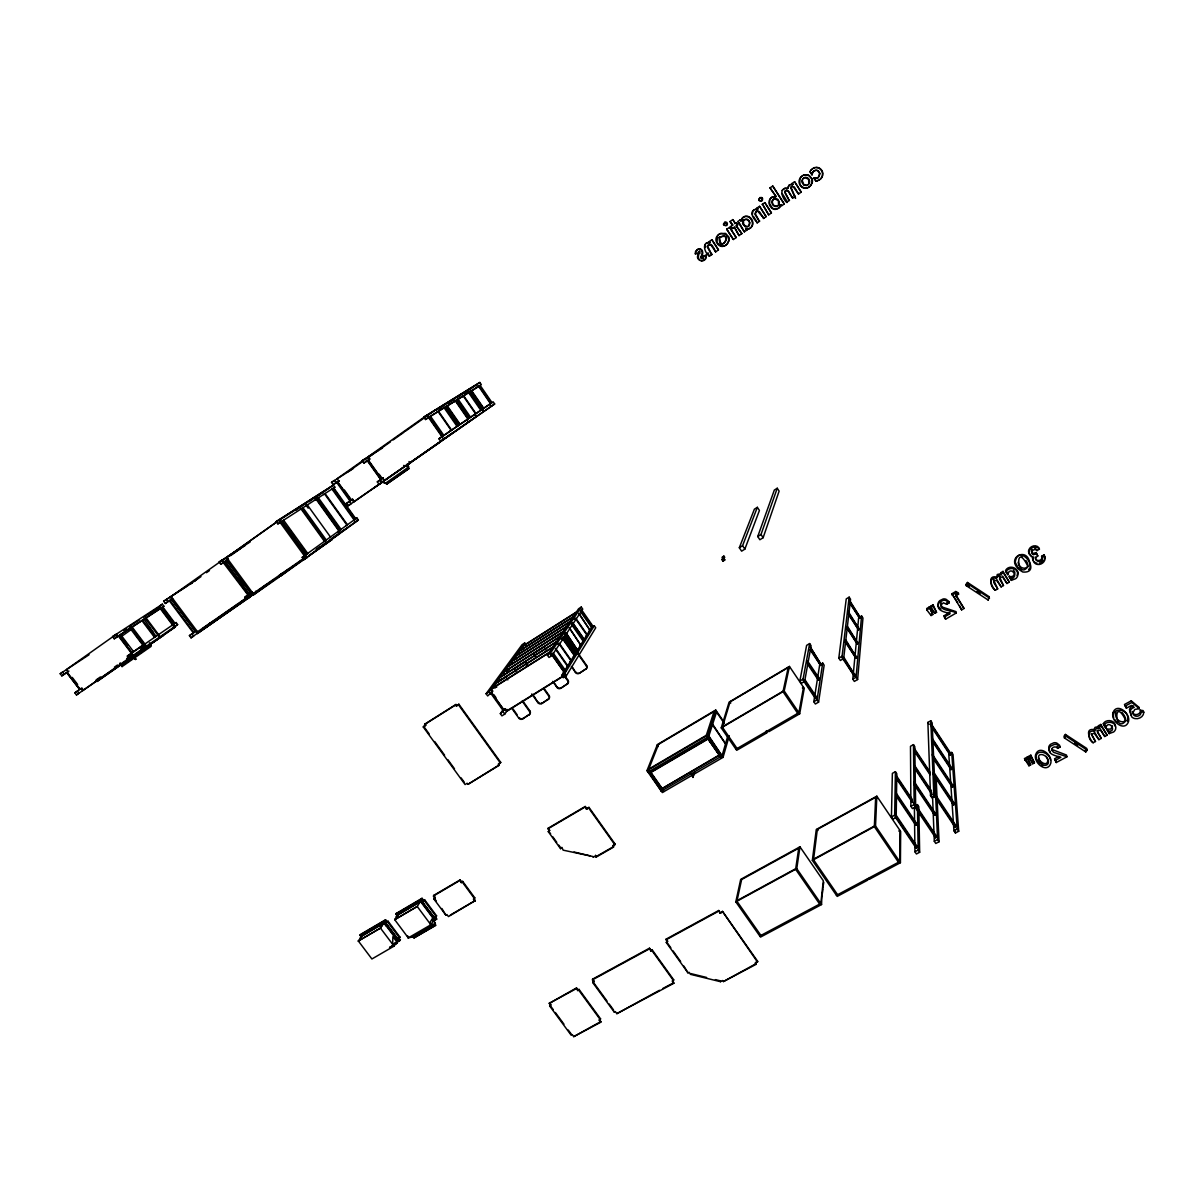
<?xml version="1.0" encoding="UTF-8"?>
<svg xmlns="http://www.w3.org/2000/svg" width="1204" height="1204" viewBox="0 0 1204 1204"><rect width="100%" height="100%" fill="white"/><g stroke="black" fill="none" stroke-linecap="round" stroke-linejoin="round"><path stroke-width="1.5" d="M867.933 878.86L869.574 878.167L869.423 879.236L900.426 862.711L900.667 831.482L876.828 796.175L816.267 829.526L812.354 860.378L837.201 896.408L867.738 880.124L866.624 879.748L867.918 878.965M701.405 260.892L705.514 259.161L706.357 255.188L703.226 256.016L702.955 257.987M896.182 817.396L896.799 773.781L895.4 771.674L892.36 773.359L891.442 816.914L892.947 819.141L896.182 817.396L894.677 815.168L895.4 771.674M759.122 199.533L759.935 197.591M1015.273 561.967C1018.674 541.183 1043.221 573.977 1022.753 572.005C1000.509 558.942 1030.925 542.583 1029.962 567.49M1112.526 725.816L1110.81 729.082L1106.837 729.142L1109.17 733.597L1113.565 732.017A6.186 5.553 -8.3 0 0 1115.596 729.218C1117.583 722.43 1106.973 719.661 1103.872 725.305L1105.648 728.089C1108.914 717.855 1118.29 733.567 1107.394 730.828M1035.922 757.978C1035.861 747.865 1049.993 752.455 1050.52 760.221M697.447 249.484L695.521 251.516L695.34 253.833L697.899 253.547L699.659 251.305L699.69 252.885C691.969 259.929 706.974 265.286 705.77 255.579L706.357 255.188M698.982 251.455L697.899 253.547M900.426 862.711L875.534 825.989L876.828 796.175M875.684 796.807L874.345 826.651L898.455 862.275M1047.796 760.732C1047.194 767.174 1038.932 761.65 1038.601 757.647M389.629 947.503L397.26 943.078L396.643 941.799M397.606 915.13L421.52 901.059L420.723 901.525M397.817 940.143L393.994 946.178M1035.274 557C1034.537 561.5 1041.942 561.786 1041.896 557.437M163.232 635.637L152.788 642.62M857.624 679.523L862.967 618.043L861.582 615.966L858.663 617.697L852.793 679.101L854.343 681.419L857.624 679.523L856.074 677.205L861.582 615.966M841.882 657.399L854.253 675.971L855.066 675.489L843.869 657.309M844.952 641.612L855.924 658.106L856.706 657.655L845.87 640.046M846.578 627.826L857.248 643.914L858.016 643.463L847.466 626.321M848.263 614.251L858.572 629.812L859.31 629.361L848.098 611.271M849.588 602.963L859.656 618.194L860.378 617.757L849.422 600.074M854.253 675.971L843.056 657.775M855.924 658.106L846.081 642.018M857.248 643.914L846.698 626.787M858.572 629.812L849.407 614.823M859.656 618.194L850.701 603.55M135.164 658.182L134.427 657.715L135.224 659.039M759.784 936.035L820.827 903.467L823.31 880.741L799.968 846.833L740.701 879.371L735.794 901.841L760.522 937.088L821.564 904.55L821.835 896.89M1133.16 705.785L1133.792 707.425L1132.031 708.434A5.779 5.177 -9.9 0 0 1130.104 711.278L1131.67 716.786A6.351 5.704 -9.9 0 0 1135.011 718.592C1139.014 719.435 1143.77 716.591 1143.8 712.241L1143.138 710.586L1140.369 710.194C1141.031 715.131 1132.949 716.41 1132.121 711.444M1140.369 710.194L1141.031 711.835C1141.693 716.801 1133.596 718.081 1132.753 713.099L1134.8 709.427L1139.33 708.72L1138.668 707.064L1131.248 700.818L1124.476 704.49L1126.387 708.178L1131.459 705.439L1133.792 707.425M785.429 188.245L787.476 188.486L789.583 184.814M787.476 188.486L788.831 185.491M855.066 675.489L842.093 656.225L849.166 597.154L846.246 598.9L838.812 658.152L840.377 660.484L843.658 658.558L850.551 599.246L849.166 597.154M817.396 828.909L813.528 859.731L837.593 894.722M821.564 904.55L796.777 868.656L799.968 846.833M798.839 847.45L795.618 869.288L819.668 904.099M818.585 702.143L824.153 665.225L822.708 663.073L819.683 664.849L813.814 701.721L815.364 704.009L818.585 702.143L817.049 699.855L822.708 663.073M803.068 680.17L815.424 698.516L816.222 698.049L816.417 696.8L805.115 680.019M807.357 663.78L818.314 680.094L819.096 679.643L819.277 678.469L807.342 660.71M821.369 664.984L809.946 646.548L821.369 664.984L820.616 665.436L809.961 649.513M815.424 698.516L815.62 697.266L804.317 680.486M818.314 680.094L819.277 678.469M820.616 665.436L811.12 649.889M812.459 173.256L811.932 174.806L812.805 172.232M996.46 578.221L997.273 574.504L1001.216 573.646L1000.659 572.773L1003.007 571.403L1009.313 582.134L1006.965 583.504L1002.902 577.408L1000.103 576.882L999.546 579.154L1003.474 585.52L1001.111 586.905L997.062 580.81L994.308 580.268L993.691 582.45L997.695 588.891L995.332 590.261C990.26 587.401 988.288 576.295 996.46 578.221L998.297 575.226L1001.487 574.925L1000.659 572.773M718.758 910.48L666.143 939.12L667.618 941.197L666.309 942.551L688.011 972.892L689.094 972.305L690.569 974.367L720.504 981.696L722.701 980.523L723.438 981.561L756.052 964.359L755.45 962.553L757.692 961.364L722.475 911.383L720.067 913.324L718.758 910.48L720.233 912.602M756.052 964.359L755.314 963.32L757.692 961.364M799.682 713.822L804.242 688.387L789.448 666.429L729.082 702.143L721.241 727.878L736.682 750.318L767.114 732.694C764.856 732.408 769.416 729.669 768.784 731.716L799.682 713.822L784.195 690.961L789.448 666.429M804.633 681.419L811.105 645.735L809.645 643.568L806.62 645.359L799.862 680.997L801.412 683.315L804.633 681.419L803.083 679.116L809.645 643.568M790.592 187.463C796.431 200.948 797.846 203.13 790.938 187.267L792.503 186.184L790.938 187.267M1044.47 559.002L1044.575 556.368M1094.466 731.31L1093.939 729.624L1095.053 727.336L1098.966 726.569L1099.493 728.254L1096.347 728.495L1094.466 731.31C1086.58 729.263 1087.964 739.873 1093.127 742.748L1095.489 741.483L1091.125 733.597M723.438 981.561L756.187 963.591M435.788 925.018L413.92 938.051L413.514 936.712M720.504 981.696L720.669 980.914L715.387 979.62M788.304 667.106L783.006 691.653L797.71 713.37M741.799 878.769L736.923 901.239L760.913 935.433M1007.673 572.156L1007.688 574.654C1010.683 563.908 1020.661 580.102 1009.509 577.499L1009.208 576.204C1012.985 578.387 1017.26 572.908 1013.347 570.214M784.722 191.556L789.207 200.511L785.159 193.182L784.722 191.556L785.7 190.683M757.557 962.146L722.475 911.383M769.762 199.999L769.567 203.657L772.321 207.961A6.396 6.11 -72.5 0 0 773.344 208.593M690.569 974.367L690.765 973.584L706.597 977.467M688.011 972.892L683.872 966.044M766.226 732.679L766.391 730.632M1105.648 728.089L1105.392 725.259M649.483 948.195L592.579 979.168L594.054 981.2L592.714 982.554L614.326 1012.203L615.379 1011.646L616.854 1013.663L673.894 983.262L672.419 981.215L673.713 979.845L652.056 949.67L650.732 951.009L649.483 948.195L650.973 950.257M673.894 983.262L672.63 980.432L673.713 979.845M672.419 981.215L672.63 980.432M1127.561 721.166L1127.712 716.696M714.062 711.504L706.101 735.975L721.497 758.264L723.047 757.376L729.263 735.734M666.309 942.551L667.618 941.197M661.297 791.103L722.024 755.886L708.81 735.945M722.024 755.886L727.758 736.096M667.407 941.949L666.143 939.12M730.196 701.481L722.4 727.201L737.074 748.527M650.732 951.009L652.056 949.67M799.923 178.869L799.817 184.001M708.087 739L719.525 754.833L661.839 788.74L650.581 772.682L708.087 739L719.375 755.344L661.839 788.74M649.483 771.252L663.81 791.69L662.32 792.563L646.954 770.665L707.636 735.072L715.733 710.029L724.161 722.295M694.272 772.787L692.902 777.408L691.367 773.66M692.902 777.408L694.588 772.231M616.854 1013.663L659.446 990.29M1115.837 712.015C1113.188 724.341 1133.145 725.5 1122.098 712.542M709.803 244.171L707.651 246.233L711.699 254.646L707.064 246.609L708.118 245.014L710.811 244.292M614.326 1012.203L614.597 1011.405M756.262 211.302L755.39 213.966L759.363 221.355L754.938 214.237L755.826 211.573L757.376 210.805L759.438 211.738L763.787 218.27L757.376 210.805M698.215 256.934L698.666 255.579M600.736 1022.241L599.276 1020.239L600.585 1018.885L579.019 989.372L577.965 989.944L576.49 987.927L549.235 1003.368L550.71 1005.385L549.641 1005.957L571.193 1035.229L572.276 1034.657L573.736 1036.644L600.736 1022.241L599.547 1019.442L600.585 1018.885M599.276 1020.239L599.547 1019.442M763.14 537.706L779.123 491.112L777.242 488.237L774.322 490.088L757.737 536.548L759.874 539.753L763.14 537.706L761.003 534.501L777.242 488.237M743.44 220.633L743.711 224.892L747.383 226.758M778.597 204.921L778.326 200.617L774.608 198.75M592.714 982.554L594.054 981.2M573.736 1036.644L601.007 1021.443M593.768 981.967L592.579 979.168M576.49 987.927L577.679 990.726L579.019 989.372M744.855 549.129L759.423 510.451L757.346 507.32L754.381 509.187L739.316 547.73L741.619 551.161L744.855 549.129L742.567 545.698L757.346 507.32M384.136 923.032L384.949 922.535L361.486 936.411M819.171 176.552L819.683 173.617L817.998 170.953M409.134 468.491L386.559 484.204L408.939 468.597M802.692 179.11L801.879 182.165L803.625 184.919L806.334 185.551L808.034 184.709M808.847 183.791L808.636 179.336L804.859 177.53M779.981 206.892C780.087 202.227 783.021 207.404 780.809 204.815M781.17 204.56L778.521 208.397M648.459 769.792L658.573 744.328M648.324 771.418L661.372 791.058L658.558 785.986M761.997 200.421L761.997 198.299L760.145 197.531M646.954 770.665L657.384 744.554L715.733 710.029M549.641 1005.957L551.026 1004.603L549.551 1002.586M596.07 857.128L595.589 855.397L596.07 857.128L613.483 847.149L612.716 846.081L615.169 844.17L588.952 807.357L586.468 809.269L585.234 806.469L586.769 808.636M612.716 846.081L615.169 844.17M613.483 847.149L612.986 845.419M386.529 484.128L385.942 482.939M724.688 560.041L723.002 560.838L722.355 559.89L722.325 557.091L723.92 556.097L723.965 558.882L722.234 559.785L723.077 561.049L724.688 560.041L723.83 558.776L724.537 557.091M723.92 556.097L722.4 557.302M722.234 559.785L724.657 557.196M703.798 256.979L702.474 258.454M585.234 806.469L548.136 828.247L549.671 830.369L548.271 831.648L560.507 848.654L561.892 847.36L563.111 850.144L593.437 856.631M586.468 809.269L588.952 807.357M699.674 253.758L699.69 252.885M751.597 226.638C754.276 222.334 750.273 215.667 745.125 216.524A5.644 5.433 -76.9 0 0 742.221 218.135L740.836 221.13L740.069 219.941L741.318 220.844L742.702 217.849A5.629 5.418 -76.8 0 1 745.607 216.238C751.371 215.215 755.57 223.869 750.875 227.571M136.127 659.22L134.968 657.745M134.487 657.67L135.48 659.596L135.42 658.483M548.271 831.648L549.671 830.369M705.378 244.337L704.957 247.648M549.34 831.031L548.136 828.247M782.51 190.172C778.461 196.448 795.046 212.581 782.133 193.513M752.876 210.986L752.425 214.372M941.197 602.722L940.655 603.746C939.782 611.677 952.093 609.811 956.202 613.017L956.066 611.632L942.627 607.192L940.58 604.875M940.76 605.1L943.409 602.813L946.69 604.318L949.068 602.933L948.948 601.579L946.133 599.321A4.726 4.44 -7.1 0 0 943.063 599.005L939.918 600.555A5.764 5.418 -7 0 0 938.112 603.264L938.202 606.334L940.911 609.239M727.667 243.343L728.586 240.981A6.216 6.005 -81 0 0 728.209 237.218L725.877 234.238L721.136 233.365M717.599 235.909L716.982 242.019M811.029 185.13L812.023 182.692A6.441 6.14 -69.1 0 0 811.692 178.809L809.329 175.769L805.717 174.73M800.54 177.71C796.431 181.954 801.322 190.187 807.026 187.929M1031.994 549.506L1031.407 551.432L1033.077 554.592L1036.584 553.99L1036.223 552.756L1032.716 553.358M460.124 879.898L433.681 895.415L435.201 897.462L433.726 898.771L445.871 915.16L446.925 914.543L448.445 916.59L475.324 900.532L473.804 898.47L474.827 897.883L462.667 881.358L461.252 882.652L460.124 879.898L461.644 881.96M474.933 901.239L473.413 899.177L474.827 897.883M696.649 250.221L695.34 253.833M445.871 915.16L441.868 908.493M461.252 882.652L462.667 881.358M571.328 666.459L575.602 672.554A2.649 2.468 30.8 0 0 579.229 673.367L585.972 668.882A2.664 2.483 30.5 0 0 586.589 665.406L563.111 631.844L506.974 667.317L508.494 669.454M585.671 669.379A2.664 2.483 30.5 0 0 586.303 665.902L586.589 665.406M434.629 920.307L420.407 901.299L417.246 906.537M434.87 919.916L420.181 900.171L435.667 919.45L420.753 900.156M436.45 918.998L433.229 920.864M433.425 921.06L436.646 919.194L435.562 916.47L436.601 915.868L424.576 899.689L423.116 900.998L422.032 898.274L423.537 900.306M436.646 919.194L435.562 916.47M579.229 673.367L585.972 668.882M408.231 937.916L430.866 924.792L434.433 919.119L421.325 901.239M435.141 917.177L436.601 915.868M435.697 917.99L432.477 919.856M432.672 918.05L429.798 922.806L430.761 924.807L435.366 923.859L432.672 918.05L435.291 923.904L412.987 936.923L408.261 937.856L394.701 919.66L398.057 914.423M575.602 672.554L572.698 667.483M552.696 681.374L557.016 687.484A2.664 2.468 31.4 0 0 560.673 688.327L567.43 683.812A2.679 2.483 31.1 0 0 568.047 680.335L564.811 675.73M567.114 684.323A2.679 2.483 31.1 0 0 567.746 680.847L568.047 680.335M433.726 898.771L435.201 897.462M408.246 937.811L407.449 935.794L408.337 937.735M434.779 898.154L433.681 895.415M560.673 688.327L567.43 683.812M566.256 675.895L595.724 627.796L594.279 625.734L591.555 627.45L561.696 675.489L563.291 677.747L566.256 675.895L564.676 673.653L594.279 625.734M557.016 687.484L555.179 683.917M398.027 941.558L383.85 922.761L380.389 928.088L358.25 941.061M398.253 941.197L383.64 921.647L384.377 921.331L398.976 940.775M384.422 921.18L399.066 940.7M531.777 693.925L538.022 702.73A2.694 2.468 31.9 0 0 541.695 703.572L548.482 699.042A2.694 2.483 31.7 0 0 549.099 695.551L543.892 688.191M565.007 672.013L565.729 670.839L553.103 652.884L552.35 654.013L565.007 672.013L563.261 672.991M573.766 656.075L576.325 653.727L564.119 636.284L562.704 637.789L574.925 655.262M572.893 623.055L571.524 624.5L583.428 641.551L584.136 641.115L584.768 640.077L572.893 623.055L572.201 623.491L584.075 640.513M592.579 627.48L593.181 626.501L581.637 609.886L580.313 611.286L591.886 627.901L592.579 627.48L581.005 610.849M399.833 940.264L393.527 943.891M423.116 900.998L424.576 899.689M393.708 944.117L400.029 940.444L398.976 937.735L399.999 937.148L388.004 921.165L386.529 922.46L385.491 919.766L386.996 921.767M548.151 699.569A2.694 2.483 31.7 0 0 548.768 696.078L549.099 695.551M400.029 940.444L398.976 937.735M422.514 900.261L396.778 915.371L396.026 914.363L421.791 899.207M398.524 938.458L399.999 937.148M565.729 670.839L564.27 672.464L551.613 654.479M566.723 667.407L568.137 666.218L555.661 648.429M570.124 661.929L571.524 660.755L559.168 643.147M573.465 656.571L576.325 653.727M577.8 650.642L566 632.868L577.8 650.642L576.731 651.304M580.99 645.479L569.311 627.886L580.99 645.479L579.937 646.142M583.428 641.551L584.407 639.971L572.562 622.995M586.152 636.118L587.477 635.02L575.753 618.194L574.413 619.292M590.216 630.61L578.883 613.483L590.216 630.61L589.177 631.257M591.886 627.901L592.503 626.923L580.945 610.323M541.695 703.572L548.482 699.042M538.022 702.73L534.019 696.062M455.955 704.46L425.012 723.98L425.795 725.079L423.251 726.96L465.075 784.541L467.182 783.247L467.965 784.331L499.028 765.398L498.622 763.712L500.759 762.418L458.874 704.22L456.331 706.101L455.955 704.46L456.752 705.559M499.028 765.398L498.245 764.314L500.759 762.418M511.444 707.832L518.804 718.156A2.709 2.468 32.4 0 0 522.491 718.999L529.308 714.454A2.709 2.483 32.2 0 0 529.91 710.962L522.551 700.608M528.962 715.01A2.709 2.483 32.2 0 0 529.564 711.504L529.91 710.962M397.817 915.401L396.387 916.68L397.817 915.401L396.312 913.4L422.032 898.274M398.088 914.844L396.567 914.257L397.576 913.445M396.793 913.911L397.32 915.266M522.491 718.999L529.308 714.454M397.38 916.109L396.312 913.4M386.529 922.46L388.004 921.165M386.379 926.207L383.88 922.881L380.464 928.103L358.34 940.986L371.901 958.986L394.054 946.133L380.419 928.043M385.927 921.737L360.688 936.546M518.804 718.156L519.165 717.599A2.709 2.468 32.4 0 0 522.837 718.457M385.19 920.729L359.936 935.553M812.534 172.383L813.317 171.465M467.965 784.331L499.404 764.796M551.959 655.578L582.736 609.119L581.291 607.042L578.567 608.788L547.399 655.187L548.994 657.444L551.959 655.578L550.363 653.321L581.291 607.042M358.401 941.046L361.907 935.659M360.297 937.871L361.742 936.592L360.764 937.163M361.922 936.08L361.155 936.531L360.658 935.147M361.26 937.299L360.237 934.605L385.491 919.766M360.432 935.493L361.441 934.695M503.483 709.051L500.337 713.656L501.917 715.868L504.792 714.077L507.907 709.457M811.932 174.806L809.901 171.585L811.24 169.884M549.039 652.794L490.841 689.41L492.421 691.623L490.495 692.887L503.106 710.526L503.934 709.291M552.425 638.602L562.795 632.311M500.337 713.656L505.379 708.689L506.944 710.887L563.577 675.685M535.449 656.917L533.297 653.862L544.328 646.623M414.01 937.856L435.682 925.455M516.155 671.892L514.078 668.957L525.155 661.703L527.232 664.638M526.178 645.028L524.733 642.981L522.084 644.667L486.085 693.745L487.68 695.957L492.812 691.081L491.232 688.884L549.385 652.282M494.874 688.191L497.026 685.211M506.749 671.817L508.901 668.837M486.085 693.745L488.974 691.939L524.733 642.981M989.282 596.778L988.123 600.028L966.27 585.686L966.105 584.376L967.519 582.465L989.282 596.778L988.123 600.028M966.27 585.686L967.519 582.465M456.331 706.101L458.874 704.22M770.259 198.946L770.966 198.028M1085.782 751.943L1087.212 750.137L1086.715 748.406L1065.405 734.44L1063.975 736.231L1064.411 737.932L1085.782 751.943L1085.286 750.197M423.251 726.96L425.795 725.079M425.343 725.636L425.012 723.98M1064.411 737.932L1065.856 736.141L1065.405 734.44M718.382 234.93C712.226 239.114 718.878 249.77 725.244 245.465M726.87 244.322L729.112 240.634A6.201 5.975 -80.8 0 0 728.736 236.872L725.335 233.35L719.977 233.772M1007.688 574.654L1005.837 571.749C1008.305 567.34 1015.83 567.234 1017.636 572.246M800.224 177.876L801.367 176.702M810.187 186.138L812.294 182.511A6.426 6.11 -69.1 0 0 811.978 178.643L808.531 175.031L804.483 174.896M1028.592 569.597L1029.405 568.649M1103.872 725.305L1103.315 723.619C1106.22 718.577 1115.641 720.097 1115.25 726.418M1043.853 560.206L1041.595 562.208M150.47 644.26L149.462 642.921L151.027 646.443L122.071 666.595L120.295 663.028M773.69 199.112C770.65 201.309 773.043 206.787 776.685 206.275M748.226 226.487C751.281 224.29 748.813 218.857 745.216 219.354M744.448 219.61L742.973 220.934L742.582 223.748L745.562 227.029L748.692 226.171L749.987 222.364M724.718 222.364L724.206 224.952M777.573 205.974L778.973 204.68L779.364 201.866L777.649 199.187L775 198.51C770.078 199.322 771.659 207.118 776.309 206.531L777.95 205.718M761.485 200.948L762.418 200.18C764.028 194.04 754.652 200.21 760.823 201.249L761.906 200.707M818.088 177.65L819.939 173.451L818.253 170.802L816.643 170.336M802.376 179.276L803.79 177.996M754.261 209.616C748.346 212.852 755.164 220.648 757.451 222.695M807.734 184.889C811.496 182.978 809.178 176.642 805.175 177.364L803.489 178.177M782.133 190.382L783.849 188.847M289.141 568.709L278.997 576.069L285.754 571.614M297.96 562.915L280.607 576.084L332.229 539.407L331.446 538.323M810.954 170.035L812.61 168.665M813.046 171.615L815.439 170.17M771.884 197.245C767.776 199.503 768.408 205.688 771.914 208.217A6.411 6.125 -72.6 0 0 775.241 209.436L779.71 207.449M749.942 228.354L751.341 227.255M717.84 235.262L719.39 234.088M801.051 176.868L802.406 175.814M725.861 245.165L727.397 243.96M279.027 576.054L278.335 577.092L305.139 558.189L296.199 564.39M810.473 185.958L807.959 187.704M819.352 179.893L820.707 178.824A6.712 6.366 -68.1 0 0 822.633 175.348C823.897 170.893 819.292 166.032 814.777 167.672M303.859 559.649L358.371 520.038L356.881 517.946L302.204 557.377L303.859 559.649L306.629 557.723L304.973 555.45L302.204 557.377M279.644 575.617L282.564 573.51M277.191 521.618L225.554 558.159L252.9 595.273L273.82 580.087M276.815 577.92L293.023 566.437M298.652 562.328L301.692 560.131M316.697 549.024L319.662 546.872M302.204 559.83L305.229 557.633M222.8 559.89L170.185 597.139L197.366 633.545L255.91 592.398M267.047 584.662L204.168 628.638L203.356 627.555M217.006 619.338L210.835 623.807L210.038 622.739M279.087 575.497L281.947 573.375M262.412 588.064L246.624 599.321L244.984 597.094L252.223 591.947M262.758 587.823L273.925 579.515M278.335 577.092L279.749 575.497M203.446 628.052L223.357 614.792M196.523 630.61L189.404 635.652L191.045 637.849L231.559 608.547M234.058 606.831L238.542 603.58M248.822 596.206L222.906 562.102M251.862 594.039L196.553 632.461M306.568 554.487L282.263 520.971L281.57 521.452L305.876 554.969L307.833 553.569L283.572 520.128M325.2 541.017L301.722 508.494L301.045 508.976L324.523 541.484L326.374 540.16L302.957 507.712M316.577 499.013L339.377 530.738L341.153 529.474L318.398 497.809L317.736 498.26M66.491 672.81L61.825 675.865L60.2 673.743L62.668 672.013L64.294 674.135L68.944 671.079M112.604 636.63L115.148 634.839L116.788 637.006L163.894 606.214L162.359 604.167L112.604 636.63L114.245 638.797L117.39 636.735M116.954 633.816L66.476 669.514L68.086 671.636L67.168 672.283L80.111 689.17L81.044 688.522L82.655 690.629L133.208 655.277M172.608 598.584L165.339 603.475L163.684 601.263L186.575 586.303M219.128 562.012L221.822 560.116L223.477 562.358L220.783 564.255L219.128 562.012L250.281 541.845M334.862 487.184L277.883 523.89L276.228 521.588L333.357 485.077L334.862 487.184L331.792 489.321M331.521 482.413L334.366 480.396L336.036 482.744L333.192 484.745L331.521 482.413L353.434 468.416M367.039 461.057L363.924 463.013L362.253 460.65L378.432 450.356M441.928 436.691L493.188 401.835L494.663 403.987L440.619 441.176L438.948 438.783L457.791 425.93L444.878 407.328L425.494 419.519L423.808 417.111L479.839 382.466L481.329 384.618L428.473 417.412M365.444 458.694L337.15 478.68L338.806 481.013M426.683 415.35L367.807 456.993L369.462 459.341L368.394 460.109L381.698 478.861L382.782 478.108L384.437 480.456M279.749 519.797L278.726 520.534L306.012 503.091M277.688 521.302L227.089 557.121L227.902 558.235M123.741 630.565L126.751 628.443M130.228 625.945L128.978 626.817L139.363 620M348.302 471.682L351.327 469.53M352.32 468.777L363.473 460.936M367.506 458.047L375.603 452.358M380.946 448.52L390.517 441.808M393.046 439.972L404.108 432.176M405.131 431.408L435.818 409.736M191.225 583.519L192.189 582.841L163.684 601.263M194.476 581.186L197.471 579.064M197.998 578.718L200.993 576.596M206.471 572.698L209.466 570.576M230.476 555.721L239.972 549.024M436.54 410.007L444.622 404.333M159.951 605.868L162.359 604.167M61.825 675.865L64.294 674.135M114.245 638.797L116.788 637.006M150.214 613.438L159.861 606.65L159.154 607.117L174.429 627.525M295.868 510.27L314.124 497.493M439.144 408.954L453.095 399.126M175.031 623.311L162.796 606.966L117.872 636.434L116.246 634.282M120.52 634.975L131.296 627.344L144.059 644.26M309.037 501.677L322.567 492.12M448.49 403.099L461.057 394.235M165.339 603.475L167.943 601.624L166.287 599.426M277.883 523.89L280.652 521.934L278.982 519.646M363.924 463.013L370.004 458.965L368.319 456.662M425.494 419.519L429.452 416.9L442.846 436.089M226.051 560.793L226.728 560.327L250.853 593.105M314.966 498.035L333.357 485.077M339.362 480.667L337.707 481.796L350.981 500.367L352.621 499.224L354.277 501.541M366.588 461.373L367.671 460.605L380.976 479.373M427.887 418.044L428.985 417.261L442.365 436.405L438.948 438.783M458.288 396.929L468.747 389.524M437.007 412.37L438.557 411.316L451.62 430.099M464.247 393.407L467.287 391.27M467.664 391.029L476.754 384.603M479.839 382.466L423.808 417.111M158.973 609.329L160.177 608.471M163.894 606.214L160.779 608.321L173.03 624.68L176.115 622.543L177.635 624.575L175.227 626.261M445.781 406.922L478.635 386.514M120.55 637.112L131.055 629.692M315.147 499.991L317.224 498.561L340.04 530.287M323.575 494.588L325.065 493.565L347.414 524.703L345.954 525.742M462.201 396.718L463.645 395.74L475.971 413.559M470.267 391.706L471.291 390.984L483.391 408.502M479.493 385.897L480.17 385.415L492.03 402.648M770.003 187.869L776.038 196.493L770.003 187.869L772.757 186.018L784.21 204.003L781.501 205.899M732.438 225.283L730.015 221.521L732.83 219.61L735.253 223.372L732.83 219.61M706.131 243.343L709.623 242.666L709.021 241.718L711.88 239.762L718.457 249.92L715.612 251.892L711.263 245.45L709.216 244.532M726.764 229.272L729.594 227.33L736.186 237.549L733.371 239.506L726.764 229.272L733.371 239.506M730.647 226.548L732.574 228.444L730.647 226.548L732.95 224.982L730.015 221.521M734.741 223.673L736.231 222.68L737.661 224.892L736.171 225.885L741.845 233.591L736.171 225.885M739.166 222.74L744.343 231.845L737.736 221.566L740.55 219.655M756.759 208.232L757.813 208.924L756.759 208.232L759.543 206.32L766.135 216.63L763.366 218.556M762.057 204.499L764.826 202.618L771.418 212.942L768.679 214.839L762.493 204.259M791.886 183.565L792.849 184.347L791.886 183.565L794.595 181.714L801.202 192.143L798.523 194.01L793.12 186.545M732.062 228.76L734.365 227.195L739.045 235.548L734.365 227.195M132.801 652.147L143.321 644.787M74.859 692.827L77.327 691.111L78.937 693.218L76.484 694.949L74.859 692.827L81.887 687.966L83.392 690.118M177.635 624.575L128.978 658.242L127.338 656.09L129.881 654.314L131.507 656.466M156.023 636.374L144.059 619.217M346.541 503.422L349.401 501.421L351.056 503.754L348.212 505.74L346.541 503.422L352.621 499.224M438.948 442.891L378.989 484.234L377.319 481.886L381.397 479.072L368.063 460.274L367.34 460.786L380.675 479.568M450.1 431.167L451.184 430.4L438.106 411.602M458.017 425.795L459.687 424.621L446.865 406.154M491.217 403.205L490.54 403.671L478.665 386.424M100.444 676.919L97.389 679.056L98.442 680.441L144.676 648.128L143.622 646.714M114.395 667.166L117.465 665.014M119.813 663.374L121.484 664.337M126.661 658.588L132.786 654.299M140.718 648.745L145.112 645.675L146.181 647.075L144.931 647.948L130.047 628.232M95.944 680.079L96.997 681.464L98.201 680.606L97.148 679.222M452.162 433.214L353.735 501.902L352.095 499.585M128.963 659.295L132.56 656.782M141.274 650.702L175.137 627.028L160.96 608.11M373.932 487.981L476.468 416.494M407.644 464.684L491.563 406.109M491.969 405.868L494.663 403.987M710.194 242.305C701.029 241.838 704.566 252.81 709.397 256.241L712.256 254.255M739.045 235.548L741.845 233.591M744.343 231.845L747.142 229.889L745.983 229.136L747.142 229.889M757.015 222.996L759.784 221.054M786.829 202.167L789.553 200.285M787.597 190.428L786.302 190.488L788.199 191.376L792.638 198.118L795.347 196.222M385.641 483.06L380.63 481.525L385.611 483.18L408.623 467.017M151.117 645.359L121.544 665.902L122.071 666.595M356.881 517.946L354.172 520.053L332.018 489.11M189.404 635.652L192.008 633.846L193.648 636.028L191.045 637.849M244.984 597.094L247.678 595.227L249.318 597.455M307.833 553.569L307.14 554.051L300.518 544.93M333.824 537.044L358.371 520.038M320.339 546.661L323.349 544.584M323.861 544.208L326.871 542.116M329.881 540.024L347.956 527.502M204.529 627.314L207.615 625.177M209.601 623.777L215.772 619.503M218.391 617.697L228.083 610.97M232.252 608.08L235.337 605.943M240.665 602.196L243.72 600.074M244.292 599.667L306.418 556.489L307.246 557.618M315.523 550.273L318.578 548.151M322.627 545.367L339.904 533.357M209.947 623.913L216.133 619.608M216.585 619.112L219.61 617.005M220.633 616.493L254.48 592.835M258.845 590.005L261.975 587.823M263.586 586.529L266.611 584.422M279.674 575.602L280.667 575.467M226.367 612.716L238.768 604.122M241.763 602.045L251.094 595.574M288.734 569.552L293.204 566.452M309.563 555.119L332.229 539.407M76.484 694.949L121.469 663.81M96.997 681.464L175.137 627.028M197.366 633.545L250.116 596.988M252.9 595.273L279.162 577.092M409.781 462.637L408.999 461.523M348.212 505.74L383.369 481.48M407.99 464.503L411.061 462.381M1036.223 552.756L1037.818 555.947C1030.022 560.989 1045.9 565.007 1041.611 556.278L1044.003 554.878C1047.45 559.529 1042.423 565.413 1037.336 564.405A5.343 4.982 -15.7 0 1 1034.447 562.855L1033.137 560.718A4.59 4.274 -15.7 0 1 1033.514 557.166L1031.286 556.564L1029.209 554.051A4.801 4.485 -16.1 0 1 1029.134 551.161C1030.519 547.067 1036.719 545.246 1039.428 549.19L1036.96 550.634C1035.335 548.362 1031.512 550.032 1031.768 552.666L1033.077 554.592M736.186 237.549L729.594 227.33M127.338 656.09L176.115 622.543M715.612 251.892L713.791 247.843M718.457 249.92L711.88 239.762M709.397 256.241L707.967 252.75M784.21 204.003L772.757 186.018M377.319 481.886L383.308 477.747M768.679 214.839L763.426 205.718M771.418 212.942L764.826 202.618M766.135 216.63L759.543 206.32M798.523 194.01L794.414 187.087L792.157 186.379M792.638 198.118L788.545 191.165M467.754 419.188L460.169 424.35L447.301 405.883M470.794 417.126L490.495 403.716M801.202 192.143L794.595 181.714M816.598 178.177C811.872 175.784 815.259 183.038 818.043 180.54M60.2 673.743L89.051 654.765M143.848 617.14L157.95 607.975M1132.482 706.086L1131.399 706.793A5.764 5.162 -10 0 0 1129.472 709.638L1131.038 715.131M189.69 584.286L195.936 580.253M220.783 564.255L228.489 559.273M221.807 560.597L245.3 545.427M276.228 521.588L330.799 486.883M333.192 484.745L339.197 480.727M522.25 646.428L576.4 612.053M576.114 612.475L521.919 646.894L523.364 648.941L522.355 649.573M518.623 651.379L573.239 616.734M572.953 617.185L518.292 651.846L519.752 653.922L518.743 654.57M514.936 656.436L570.034 621.52M569.733 621.971L514.59 656.917L516.064 658.994M698.38 251.847L699.659 251.305M566.753 626.396L511.173 661.583L512.663 663.69M566.452 626.863L510.827 662.065L512.317 664.172M507.336 666.835L563.427 631.378M560.01 636.449L503.438 672.178L504.596 674.827L503.061 672.675L559.694 636.916M424.56 724.552L455.533 705.002M499.449 677.641L556.534 641.612M556.218 642.108L499.073 678.153L500.623 680.32M561.23 639.113L562.298 638.436L574.534 655.894M495.386 683.195L552.997 646.894M494.994 683.721L552.666 647.391M557.768 644.306L558.852 643.628L571.208 661.252M547.399 655.187L550.363 653.321M550.619 655.036L551.733 654.344L564.36 672.314M589.463 630.806L590.487 630.159M586.438 635.667L587.477 635.02M583.368 640.618L584.407 639.971M583.082 641.085L584.768 640.077M580.223 645.675L581.291 645.013M362.253 460.65L373.18 453.833M376.295 451.876L382.541 447.978M739.316 547.73L742.567 545.698M757.737 536.548L761.003 534.501M577.032 650.822L578.101 650.16M723.002 560.838L724.748 559.469M570.44 661.432L571.524 660.755M567.039 666.896L568.137 666.218M563.577 672.479L564.691 671.787M503.106 710.526L505.003 709.246L506.583 711.444L563.261 676.212M561.696 675.489L564.676 673.653M479.252 386.048L490.735 403.506L489.727 404.213L491.202 406.365M737.661 224.892L736.231 222.68M715.041 712.949L716.53 712.076L708.674 736.562L647.993 772.14M359.755 935.312L385.039 920.458M395.875 914.092L421.611 898.967M857.353 642.846L858.121 642.394M648.73 769.115L706.312 735.313L707.35 736.803M433.259 896.107L459.717 880.575M547.805 828.894L584.933 807.116M799.862 680.997L803.083 679.116M838.812 658.152L842.093 656.225M722.55 726.719L783.112 691.186M417.186 906.477L394.701 919.66L417.231 906.477L430.866 924.792M721.241 727.878L784.195 690.961M929.337 606.997L926.734 608.517L926.794 609.886L931.083 615.53L932.814 614.522L929.337 606.997L932.814 614.522M930.451 606.349L933.055 604.814L936.531 612.354L934.801 613.363L930.511 607.704L930.451 606.349L934.801 613.363M951.928 593.753L955.735 591.51L958.399 592.835L958.55 594.159L955.795 595.769L964.013 608.471L961.62 609.871L951.928 593.753L957.647 602.602M926.794 609.886L929.398 608.351M930.511 607.704L933.13 606.169L933.055 604.814M952.048 595.077L955.886 592.835L958.55 594.159M708.238 738.503L650.777 772.17L662.034 788.214M948.948 601.579L946.57 602.963L946.69 604.318M802.361 687.966L803.504 687.288L798.899 712.678L735.9 749.204M856.029 656.978L856.812 656.526M1000.915 574.052L1003.278 572.683L1003.007 571.403M812.324 168.801L813.814 167.958M956.202 613.017L945.591 619.187L944.132 615.711L950.001 612.294M944.237 617.095L950.122 613.679C945.817 612.174 936.757 611.226 938.202 604.619A5.779 5.433 -6.9 0 1 940.008 601.91L943.168 600.344A4.741 4.455 -7 0 1 946.239 600.661L949.068 602.933M815.62 697.266L816.417 696.8M854.358 674.752L855.186 674.285M396.688 941.694L392.865 936.727L392.639 944.433L393.904 946.103M802.105 175.98L803.58 175.152M809.434 186.831L806.74 188.14M397.305 941.573L400.465 939.737M389.584 947.428L397.26 943.078M560.507 848.654L561.576 848.022M813.814 701.721L817.049 699.855M852.793 679.101L856.074 677.205M413.017 936.817L435.366 923.859M450.401 914.98L475.324 900.532M718.848 234.419L720.519 233.441M724.718 245.827L726.388 244.803M593.136 857.308L595.303 856.074M596.356 856.45L613.754 846.487M927.878 722.415L930.797 720.775L932.137 722.806L935.312 796.115L932.016 797.906L930.511 795.648L927.878 722.415L929.217 724.447M783.473 189.058L784.797 188.321M771.493 197.471L776.038 196.493M913.46 744.629L910.48 746.284L910.901 806.334L912.391 808.576L915.657 806.8L914.814 746.691L913.46 744.629L914.152 804.558L915.657 806.8M749.084 228.835L750.408 228.038M951.702 752.425L948.782 754.05L953.944 830.79L955.434 833.017L958.715 831.257L953.026 754.441L951.702 752.425L957.24 829.029L958.715 831.257M950.708 753.373L950.046 754.998L950.708 753.373L931.053 723.619M875.654 797.319L817.32 829.436L818.043 830.489M741.634 879.522L798.734 848.188M951.717 767.866L951.055 769.552L951.717 767.866L932.633 739M737.059 900.622L795.709 868.701L796.446 869.785M813.603 859.159L874.36 826.079M891.442 816.914L894.677 815.168M910.901 806.334L914.152 804.558M930.511 795.648L933.807 793.872L930.797 720.775M549.235 1003.368L576.204 988.695M592.293 979.936L649.257 948.948M665.917 939.872L718.577 911.217M735.794 901.841L796.777 868.656M812.354 860.378L875.534 825.989M915.522 805.792L916.289 805.386L914.227 802.3M952.966 785.429L952.289 787.19L952.966 785.429L932.317 754.291M720.067 913.324L722.31 912.105M915.552 807.162L916.289 805.386M934.605 796.807L933.837 797.214L933.792 795.859M817.215 178.132L818.359 177.485M1024.499 758.595L1027.102 757.181L1030.699 764.856L1028.968 765.789L1024.499 758.595L1027.599 762.674M1028.231 756.579L1030.835 755.164L1034.447 762.839L1032.701 763.772L1028.231 756.579L1031.331 760.657M1024.83 760.341L1027.433 758.926L1027.102 757.181M1028.562 758.324L1031.181 756.91L1030.835 755.164M1125.093 706.131L1131.88 702.444L1139.33 708.72M898.771 831.061L899.93 830.444L899.689 861.612L836.419 895.355M916.56 823.431L915.792 825.297L916.56 823.431L896.393 793.391M935.297 813.302L934.575 815.153L935.297 813.302L914.122 781.592M954.2 803.098L953.508 804.949L954.2 803.098L934.018 772.727M1099.493 728.254L1098.424 725.741L1100.787 724.462L1107.123 735.238L1104.76 736.502L1100.862 730.647L1098.093 730.091L1097.491 732.243L1101.284 738.368L1098.906 739.647L1094.12 733.116L1091.441 734.425L1095.489 741.483M1051.649 749.355L1066.503 755.043L1066.955 756.789L1053.635 752.334L1051.649 750.077C1051.423 746.916 1056.059 745.697 1057.669 748.346L1060.062 747.052L1059.64 745.321L1056.886 743.124A4.696 4.244 -5.2 0 0 1053.846 742.778L1050.671 744.222A5.734 5.177 -5.1 0 0 1048.819 746.781L1048.85 749.701L1050.234 751.687M1098.966 727.427L1101.329 726.147L1100.787 724.462M1137.855 707.516L1138.668 707.064M1058.978 756.383L1054.553 758.761L1056.254 762.538L1066.955 756.789M1054.96 760.522L1060.874 757.331C1056.751 755.811 1047.691 754.953 1049.211 748.497A5.749 5.192 -5.1 0 1 1051.062 745.938L1054.252 744.493A4.711 4.259 -5.2 0 1 1057.293 744.84L1060.062 747.052M916.891 846.081L916.109 848.037L916.891 846.081L895.039 813.603M936.245 835.726L935.493 837.683L936.245 835.726L914.378 803.068M955.765 825.282L955.058 827.238L955.765 825.282L934.936 794.008M936.185 778.822L939.06 841.746L935.794 843.477L934.304 841.265L937.57 839.519L934.831 776.791M953.944 830.79L957.24 829.029M914.935 851.785L918.17 850.054L917.418 804.573L918.818 806.665L919.66 852.266L916.425 853.982L914.935 851.785L914.408 808.05M662.697 988.559L672.464 983.352M809.901 171.585L812.218 174.64M819.608 179.712L815.951 181.172M703.076 258.062L701.435 258.785L700.457 257.415C702.639 254.586 703.542 248.641 698.169 249.243M696.845 249.86C702.323 246.037 704.581 253.608 701.059 257.024L702.534 258.333M813.784 170.953L816.899 170.185M789.237 185.01L792.849 184.347M753.809 209.872L757.813 208.924M743.967 219.896L747.037 219.128L749.324 220.904M785.339 190.894L786.663 190.277M813.543 168.108L815.048 167.522M803.264 175.302L804.784 174.73M777.844 208.743L775.632 209.165A6.396 6.11 -72.5 0 1 774.473 208.999M749.535 228.519L745.983 229.136M772.426 196.944L775.647 196.719M1039.278 563.126L1040.437 562.78M784.436 188.516L787.822 188.275M817.486 177.951L813.934 177.966M1009.208 576.204L1011.044 579.079L1012.805 578.763M1009.509 577.499L1011.345 580.373L1015.755 578.642A6.246 5.824 -13.4 0 0 1017.741 575.662C1020.119 568.258 1009.223 563.803 1005.551 570.47L1005.837 571.749M703.226 256.016L705.77 255.579M1106.837 729.142L1108.598 731.897L1110.359 731.626M722.851 246.022L724.071 245.872M746.45 228.82L748.587 228.805M724.838 222.379C731.641 225.765 718.848 226.909 725.365 222.078C728.119 221.536 728.074 226.262 725.35 225.735M806.635 185.356L803.926 184.724L802.15 180.48M761.259 201.008L759.393 200.21M755.465 209.165L757.361 209.18M805.777 188.095L802.18 187.071L800.419 185.19M816.056 167.506C820.18 167.251 823.416 171.615 822.392 175.513A6.727 6.381 -68.1 0 1 820.451 178.99M790.712 184.362L792.503 184.528M1141.031 711.835L1143.8 712.241M574.007 851.996L589.9 855.788M996.205 576.927C986.904 575.286 991.599 586.845 995.332 590.261M1093.939 729.624C1084.593 727.908 1089.409 739.196 1093.127 742.748M721.602 245.917L717.599 243.163M403.641 465.436L408.653 467.092L407.238 464.217M1034.778 548.287L1035.651 548.648M1021.474 556.699L1022.437 557.121M1041.249 764.991L1042.724 765.669M135.014 658.076L134.652 658.799M1065.856 736.141L1087.212 750.137M1074.63 743.214L1077.685 745.216M967.685 583.759L989.522 598.132M966.105 584.376L969.22 586.423M977.001 591.54L980.101 593.572M822.979 889.575L821.88 896.333M823.792 882.201L822.708 888.823M1020.887 570.019L1018.132 567.641L1015.258 562.403M1030.94 555.315L1028.848 552.817A4.786 4.47 -16.2 0 1 1028.773 549.942C1030.157 545.848 1036.343 544.027 1039.052 547.955L1039.428 549.19M1039.88 764.013L1035.846 757.813M1117.116 722.43L1114.648 719.51M699.9 260.335L698.26 258.047M1100.321 728.947L1104.76 736.502M1002.631 576.114L1006.965 583.504M1094.481 732.077L1098.906 739.647M72.24 677.416L77.628 684.444M996.807 579.5L1001.111 586.905M711.835 245.089L712.994 246.624M120.611 634.553L133.629 651.755M121.062 636.434L127.579 645.028M119.03 635.592L132.064 652.824L130.89 653.621L132.5 655.759M118.82 635.757L131.838 652.959M118.398 636.043L131.432 653.26M132.004 626.893L145.804 645.193M134.818 633.53L142.253 643.387M384.196 921.542L398.81 941.107M145.94 617.772L159.47 635.772M145.202 618.269L158.747 636.269M148.694 626.622L152.878 632.19M155.165 636.946L142.569 620.195L141.952 620.632L154.548 637.383M162.194 607.403L174.429 623.732M161.381 607.9L173.632 624.259M387.553 921.873L399.547 937.871M171.149 596.447L197.531 631.784M171.495 599.366L195.499 631.528M424.154 900.381L436.179 916.575M420.948 899.839L435.577 919.525M434.147 898.079L436.36 901.059M255.7 591.254L256.497 592.353M226.563 557.452L253.066 593.482M239.22 578.673L243.599 584.632M462.276 882.05L474.451 898.575M223.914 561.395L248.205 594.385M549.957 1005.174L553.193 1009.569M555.345 1012.489L563.954 1024.183M568.258 1030.037L571.494 1034.417M578.718 990.155L600.314 1019.683M593 981.772L607.027 1001.036M609.194 1004.001L613.513 1009.93M288.403 528.21L295.01 537.33M280.818 521.272L305.319 555.044M279.795 521.994L305.364 557.226M423.703 726.388L429.196 733.958M434.704 741.529L444.592 755.164M447.888 759.694L454.495 768.784M461.087 777.874L464.383 782.404M339.408 533.733L337.857 531.581L338.851 530.904L316.125 499.299M458.453 704.761L500.382 763.005M548.603 831.001L550.634 833.83M552.681 836.66L556.745 842.318M558.791 845.148L560.823 847.977M307.065 504.551L330.363 536.864M306.072 505.259L308.194 508.193M308.675 517.028L312.935 522.927M315.057 525.877L321.438 534.726M324.553 493.896L346.918 525.064M651.816 950.423L673.503 980.628M320.986 502.79L328.587 513.34M330.754 516.365L338.339 526.916M493.836 694.693L495.928 697.628M491.352 692.3L503.934 709.908M491.217 692.435L503.814 710.074M488.974 691.939L490.555 694.151M503.212 711.865L504.792 714.077M344.374 490.013L351.508 499.991M666.534 941.799L670.869 947.864M673.036 950.889L680.621 961.499M333.764 487.951L355.872 518.834L354.804 519.601L332.65 488.658M340.582 498.561L333.252 488.327L338.384 495.762M342.673 501.496L355.24 519.044L353.81 520.068L355.3 522.145M342.598 501.632L346.812 507.516M351.026 513.401L355.24 519.285M588.651 807.989L614.898 844.832M512.859 708.765L517.058 714.649M496.725 687.198L494.618 684.248L505.725 676.964L507.832 679.914M365.143 458.619L366.814 460.981M380.208 479.854L381.879 482.217M379.892 480.125L381.548 482.458M522.19 701.149L529.564 711.504M524.793 662.2L526.885 665.15M543.561 688.718L548.768 696.078M379.14 474.195L382.195 478.515M555.33 648.926L567.821 666.73M555.511 657.836L558.671 662.32M561.832 666.82L564.992 671.305M543.997 647.105L546.164 650.175M564.495 676.242L567.746 680.847M564.932 635.366L586.303 665.902M564.42 638.195L575.602 654.163M563.412 637.337L575.647 654.81M562.614 637.954L574.85 655.397M663.088 790.065L664.111 791.525L721.196 758.445L720.173 756.955M649.347 772.863L656.511 783.067M575.467 618.63L587.191 635.471M430.505 416.253L443.855 435.412M431.815 419.729L435.923 425.614M440.032 431.514L443.117 435.923M426.788 415.004L443.614 439.099M572.261 623.431L584.121 640.438M658.121 746.585L657.128 745.171L715.537 710.631L724.402 723.529M572.231 624.063L584.136 641.115M445.856 406.726L458.739 425.283M446.127 408.668L456.045 422.935M444.156 407.84L457.068 426.427M691.517 773.57L692.541 775.045M476.077 416.765L474.526 414.552L475.58 413.815L463.239 395.996M470.583 417.231L458.062 399.141L457.354 399.638L469.876 417.728M455.729 400.661L468.281 418.781M452.674 399.397L454.254 401.669L455.308 400.917L467.874 419.052L466.821 419.79L468.386 422.062M471.682 390.743L483.767 408.246L480.802 410.293L468.627 392.654L469.304 392.158L481.495 409.811M707.636 735.072L723.047 757.376M470.177 391.616L483.873 411.407M470.508 393.573L481.66 409.706M712.602 724.116L725.485 743.726L712.407 724.733M491.352 403.114L479.327 385.942L477.868 386.996L476.378 384.844M730.813 703.001L730.06 701.917L788.214 667.543L788.951 668.641M803.866 679.703L816.222 698.049M895.008 815.078L916.906 847.616M896.318 817.14L916.093 846.502M918.17 850.054L919.66 852.266M895.249 817.064L916.109 848.037M914.634 806.529L935.493 837.683M807.147 661.839L819.096 679.643M896.378 794.775L916.575 824.875M896.604 796.702L915.792 825.297M914.137 782.961L935.357 814.732M914.348 783.533L934.515 813.738M914.363 784.903L934.575 815.153M896.694 776.113L912.165 799.215M896.679 777.438L912.165 800.57M914.242 803.655L916.304 806.755M895.942 776.535L912.436 801.172M914.393 804.528L936.306 837.247M937.57 839.519L939.06 841.746M895.911 777.844L912.451 802.526M913.986 750.619L930.09 774.834M933.807 793.872L955.871 826.787M914.95 766.03L931.46 790.802M935.162 796.025L954.953 825.718M913.926 765.774L931.505 792.142M934.138 795.829L955.058 827.238M914.182 766.451L931.715 792.774M914.197 767.746L931.776 794.113M847.345 627.359L858.016 643.463M932.363 755.585L953.056 786.769M933.612 757.843L952.198 785.851M932.633 757.572L952.289 787.19M844.741 639.64L856.706 657.655M934.078 774.082L954.305 804.513M933.235 773.164L953.417 803.535M933.296 774.518L953.508 804.949M914.709 748.978L929.789 771.644M914.724 750.212L929.834 772.908M913.971 749.385L930.045 773.555M849.317 601.007L860.378 617.757M931.098 724.778L950.784 754.592M931.354 725.606L949.971 753.779M931.399 726.764L950.046 754.998M847.992 612.249L859.31 629.361M932.679 740.219L951.807 769.13M933.883 742.462L950.979 768.272M932.934 742.161L951.055 769.552M944.132 615.711L945.591 619.187M959.558 605.552L961.62 609.871M753.418 216.389L756.443 221.115M1098.424 725.741L1098.966 726.569M1103.315 723.619L1105.091 726.403M1003.278 572.683L1009.313 582.134M1101.329 726.147L1107.123 735.238M1036.584 553.99L1037.818 555.947M814.205 177.801L816.222 180.991M1027.433 758.926L1030.699 764.856M933.13 606.169L936.531 612.354M1127.712 716.651C1126.101 708.163 1111.006 707.621 1113.67 717.765M1031.181 756.91L1034.447 762.839M1096.964 730.557L1101.284 738.368M1046.171 756.323C1053.319 765.97 1041.776 769.145 1038.962 759.393C1036.147 751.356 1047.54 754.411 1047.721 760.356M1025.928 560.582C1032.791 569.372 1019.201 571.388 1018.102 562.163M1033.378 560.688L1032.776 559.469A4.575 4.259 -15.7 0 1 1032.656 557.076M407.178 464.262L408.547 467.062M1131.248 700.818L1131.88 702.444M1125.77 706.537L1126.387 708.178M1108.598 731.897L1109.17 733.597M1044.003 554.878L1044.41 556.128L1042.002 557.527L1041.611 556.278M1036.584 549.4L1036.96 550.634M1057.247 746.615L1057.669 748.346M1055.848 760.777L1056.254 762.538M1011.044 579.079L1011.345 580.373M1003.474 585.52L999.26 576.144L999.516 577.438M1032.355 762.027L1032.701 763.772M997.695 588.891L993.435 579.53L993.676 580.825M1028.637 764.028L1028.968 765.789M964.013 608.471L955.66 594.43L955.795 595.769M955.735 591.51L955.886 592.835M955.178 829.345L955.434 833.017M931.008 614.16L931.083 615.53M932.573 796.897L934.304 841.265M1017.606 572.081L1017.425 574.368A6.231 5.809 -13.4 0 1 1016.974 575.482M542.026 703.031A2.679 2.468 31.9 0 1 541.093 703.377M540.069 703.332A2.679 2.468 31.9 0 1 538.369 702.188M560.989 687.8A2.664 2.468 31.4 0 1 559.032 688.101M558.069 687.695A2.664 2.468 31.4 0 1 557.332 686.972M579.53 672.87A2.649 2.468 30.8 0 1 578.597 673.217M577.258 673.081A2.649 2.468 30.8 0 1 575.903 672.043M1036.975 563.141A5.328 4.966 -15.8 0 1 1035.876 562.825M1034.928 562.313A5.328 4.966 -15.8 0 1 1034.085 561.606M1035.621 754.727C1033.213 762.854 1047.179 774.037 1050.746 763.336C1053.124 755.209 1039.172 743.997 1035.621 754.727M1027.975 566.542C1016.733 581.698 1014.626 539.121 1027.975 566.542M1112.902 712.934C1110.645 721.241 1124.837 732.499 1128.524 721.557C1130.767 713.265 1116.559 701.977 1112.902 712.934M1125.906 720.699C1114.452 734.952 1113.188 694.392 1125.906 720.699M719.164 237.624C719.48 255.263 734.32 230.656 719.164 237.624M719.706 237.278C720.037 254.872 734.816 230.34 719.706 237.278M66.732 672.569L79.705 689.486L66.732 672.569M169.99 600.344L169.343 600.811L193.408 633.018L194.055 632.567L169.99 600.344M225.314 561.23L224.636 561.711L248.822 594.55L249.499 594.084L225.314 561.23M337.406 481.946L336.699 482.443L350.003 501.045L350.71 500.548L337.406 481.946M457.129 399.728L456.436 400.225L468.988 418.33L469.68 417.848L457.129 399.728"/></g></svg>
